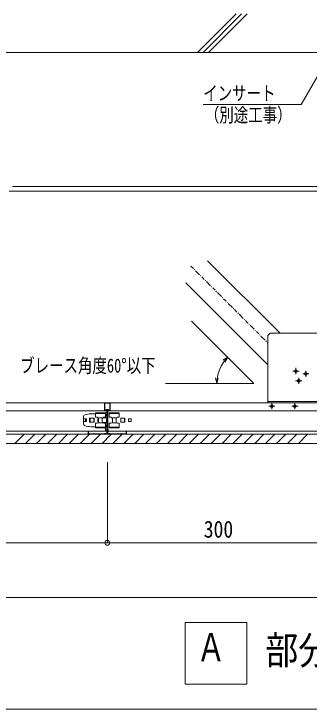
# Model space of a CAD drawing. Units: millimetres, scale not verified. Extents: x -205 to 205, y -142 to 142.
# Drawn here: x 33.4 to 71.6, y 6.5 to 96.7 of the extents above; entities that cross this region are included whole.
import ezdxf
from ezdxf.enums import TextEntityAlignment as Align

# ---------------------------------------------------------------- set-up
doc = ezdxf.new("R2010")
doc.units = ezdxf.units.MM
doc.header["$LTSCALE"] = 0.25
doc.linetypes.add('USER1', pattern=[7.8, 1.8, -0.6, 0.3, -0.6, 3, -0.6, 0.3, -0.6])
for name, color, linetype, lineweight in [('1-1_1-0 断面', 7, 'Continuous', 18), ('1-2_1-1 寸法', 7, 'Continuous', 18), ('1-3_1-2 文字', 7, 'Continuous', 18), ('1-4_1-3 ＤＨクロス', 7, 'Continuous', 18), ('F-2_F-1 レイアウト', 7, 'Continuous', 18)]:
    doc.layers.add(name, color=color, linetype=linetype, lineweight=lineweight)
doc.styles.add('ＭＳ ゴシック', font='')
doc.styles.get('ＭＳ ゴシック').set_extended_font_data('MS Gothic')

msp = doc.modelspace()

# ---------------------------------------------------------------- linework, layer by layer
at = {"layer": '1-1_1-0 断面'}
for p, q in [((-51.638, 91.6817), (200.6873, 91.6817)), ((58.471, 64.6239), (67.8662, 55.2286)), ((55.6426, 61.7955), (66.298, 51.14)), ((66.598, 55.2286), (66.298, 54.9286)), ((83.0897, 55.2286), (66.598, 55.2286)), ((66.298, 54.9286), (66.298, 46.2286)), ((69.9258, 49.9314), (69.9258, 50.7314)), ((69.5258, 50.3314), (70.3258, 50.3314)), ((70.8071, 49.9786), (71.6071, 49.9786)), ((71.2071, 49.5786), (71.2071, 50.3786)), ((69.8879, 49.0593), (70.6879, 49.0593)), ((70.2879, 48.6593), (70.2879, 49.4593)), ((-42.822, 46.2286), (63.176, 46.2286)), ((63.176, 46.2286), (73.778, 46.2286)), ((73.298, 46.3886), (66.298, 46.3886)), ((66.798, 45.3686), (66.798, 46.1686)), ((69.798, 45.3686), (69.798, 46.1686)), ((-42.822, 45.1686), (63.176, 45.1686)), ((63.176, 45.1686), (73.778, 45.1686)), ((66.398, 45.7686), (67.198, 45.7686)), ((69.398, 45.7686), (70.198, 45.7686)), ((42.378, 44.3684), (42.378, 44.2086)), ((42.6003, 44.6582), (42.7429, 44.6964)), ((43.5194, 44.7986), (43.928, 44.7986)), ((43.928, 44.3486), (43.928, 44.9317)), ((45.228, 44.9317), (43.928, 44.9317)), ((45.228, 44.8286), (43.928, 44.8286)), ((43.928, 44.3486), (44.1454, 44.3296)), ((44.891, 44.2761), (44.265, 44.2761)), ((44.8667, 44.2486), (45.428, 44.2486)), ((45.228, 44.3486), (45.0106, 44.3296)), ((45.228, 44.3486), (45.228, 44.9317)), ((45.328, 44.9486), (45.428, 44.9486)), ((45.728, 44.9317), (45.728, 44.3486)), ((45.728, 44.9317), (47.028, 44.9317)), ((45.728, 44.8286), (47.028, 44.8286)), ((45.728, 44.3486), (45.9454, 44.3296)), ((46.065, 44.2761), (46.691, 44.2761)), ((42.378, 44.0736), (42.378, 43.8236)), ((42.378, 43.5288), (42.378, 43.6886)), ((42.428, 44.1236), (42.728, 44.1236)), ((42.428, 43.7736), (42.728, 43.7736)), ((42.458, 44.1286), (42.778, 44.1286)), ((42.458, 43.7686), (42.778, 43.7686)), ((42.628, 44.1236), (42.628, 43.7736)), ((42.678, 44.1236), (42.678, 43.7736)), ((42.728, 44.1236), (42.728, 43.7736)), ((42.778, 44.1286), (42.778, 43.7686)), ((43.168, 44.2036), (43.218, 44.2036)), ((43.168, 43.6936), (43.168, 44.2036)), ((43.218, 43.6936), (43.168, 43.6936)), ((43.2178, 44.1986), (43.2178, 43.6986)), ((43.728, 44.1986), (43.2178, 44.1986)), ((43.2178, 43.6986), (43.728, 43.6986)), ((43.218, 44.2036), (43.218, 43.6936)), ((43.768, 44.2036), (43.218, 44.2036)), ((43.218, 43.6936), (43.768, 43.6936)), ((43.2399, 44.1986), (43.2399, 43.6986)), ((43.728, 43.6986), (43.728, 44.1986)), ((43.768, 43.6936), (43.768, 44.2036)), ((43.928, 43.5486), (44.1454, 43.5676)), ((43.928, 43.5486), (43.928, 42.9656)), ((44.228, 44.0486), (44.228, 43.8486)), ((44.891, 43.6212), (44.265, 43.6212)), ((44.328, 44.1304), (44.328, 43.7669)), ((44.828, 44.1304), (44.828, 43.7669)), ((44.8667, 43.6486), (45.428, 43.6486)), ((45.228, 43.5486), (45.0106, 43.5676)), ((45.228, 43.5486), (45.228, 42.9656)), ((45.728, 43.5486), (45.9454, 43.5676)), ((45.728, 43.5486), (45.728, 42.9656)), ((46.065, 43.6212), (46.691, 43.6212)), ((46.128, 44.1304), (46.128, 43.7669)), ((46.628, 44.1304), (46.628, 43.7669)), ((47.228, 43.6986), (47.228, 44.1986)), ((47.228, 44.1986), (47.7382, 44.1986)), ((47.7382, 43.6986), (47.228, 43.6986)), ((47.7161, 44.1986), (47.7161, 43.6986)), ((47.728, 44.1986), (47.728, 43.6986)), ((47.7382, 44.1986), (47.7382, 43.6986)), ((48.528, 44.1236), (48.228, 44.1236)), ((48.228, 44.1236), (48.228, 43.7736)), ((48.528, 43.7736), (48.228, 43.7736)), ((48.578, 44.0736), (48.578, 43.8236)), ((-51.638, 42.5286), (75.428, 42.5286)), ((42.6003, 43.239), (42.7429, 43.2008)), ((43.5194, 43.0986), (43.928, 43.0986)), ((45.228, 43.0686), (43.928, 43.0686)), ((45.228, 42.9656), (43.928, 42.9656)), ((45.228, 43.0986), (45.228, 42.7286)), ((45.328, 42.6286), (45.428, 42.6286)), ((45.428, 42.7386), (45.598, 42.7386)), ((45.728, 43.0686), (47.028, 43.0686)), ((45.728, 42.9656), (47.028, 42.9656)), ((-51.638, 42.1286), (75.478, 42.1286)), ((33.4726, 40.9286), (34.6726, 42.1286)), ((34.8869, 40.9286), (36.0869, 42.1286)), ((36.3011, 40.9286), (37.5011, 42.1286)), ((37.7153, 40.9286), (38.9153, 42.1286)), ((39.1295, 40.9286), (40.3295, 42.1286)), ((40.5437, 40.9286), (41.7437, 42.1286)), ((41.9579, 40.9286), (43.1579, 42.1286)), ((43.3721, 40.9286), (44.5721, 42.1286)), ((44.7864, 40.9286), (45.9864, 42.1286)), ((46.2006, 40.9286), (47.4006, 42.1286)), ((47.6148, 40.9286), (48.8148, 42.1286)), ((49.029, 40.9286), (50.229, 42.1286)), ((50.4432, 40.9286), (51.6432, 42.1286)), ((50.8301, 42.1242), (50.8345, 42.1286)), ((51.8574, 40.9286), (53.0574, 42.1286)), ((53.2716, 40.9286), (54.4716, 42.1286)), ((54.6858, 40.9286), (55.8858, 42.1286)), ((56.1001, 40.9286), (57.3001, 42.1286)), ((57.5143, 40.9286), (58.7143, 42.1286)), ((58.9285, 40.9286), (60.1285, 42.1286)), ((60.3427, 40.9286), (61.5427, 42.1286)), ((61.7569, 40.9286), (62.9569, 42.1286)), ((63.1711, 40.9286), (64.3711, 42.1286)), ((64.5853, 40.9286), (65.7853, 42.1286)), ((65.9996, 40.9286), (67.1996, 42.1286)), ((67.4138, 40.9286), (68.6138, 42.1286)), ((68.828, 40.9286), (70.028, 42.1286)), ((69.2149, 42.1242), (69.2193, 42.1286)), ((70.2422, 40.9286), (71.4422, 42.1286)), ((-51.638, 40.9286), (200.6873, 40.9286))]:
    msp.add_line(p, q, dxfattribs=at)
at = {"layer": '1-1_1-0 断面', "color": 4, "linetype": 'USER1'}
msp.add_line((56.3103, 63.9562), (66.298, 53.9684), dxfattribs=at)
at = {"layer": '1-1_1-0 断面'}
for points in [[(47.028, 44.9317), (47.028, 44.3486), (46.8106, 44.3296)], [(47.028, 42.9656), (47.028, 43.5486), (46.8106, 43.5676)], [(45.428, 42.4386), (45.598, 42.4386), (45.598, 42.7386)]]:
    msp.add_lwpolyline(points, dxfattribs=at)
for centre, radius in [((69.9258, 50.3314), 0.18), ((69.9258, 50.3314), 0.12), ((71.2071, 49.9786), 0.18), ((71.2071, 49.9786), 0.12), ((70.2879, 49.0593), 0.18), ((70.2879, 49.0593), 0.12), ((66.798, 45.7686), 0.18), ((66.798, 45.7686), 0.12), ((69.798, 45.7686), 0.18), ((69.798, 45.7686), 0.12)]:
    msp.add_circle(centre, radius, dxfattribs=at)
for centre, radius, start, end in [((42.678, 44.3684), 0.3, 105, 180), ((42.458, 44.2086), 0.08, 180, 270), ((43.5194, 41.7986), 3, 90, 105), ((44.128, 44.1304), 0.2, 0, 85), ((44.428, 44.0486), 0.2, 125.77673, 180), ((45.028, 44.1304), 0.2, 95, 180), ((45.328, 44.8486), 0.1, 90, 180), ((45.638, 44.5986), 0.29, 136.39718, 223.60282), ((45.9505, 43.9486), 0.6025, 150.13717, 209.86283), ((45.928, 44.1304), 0.2, 0, 85), ((46.828, 44.1304), 0.2, 95, 180), ((42.428, 44.0736), 0.05, 90, 180), ((42.428, 43.8236), 0.05, 180, 270), ((42.458, 43.6886), 0.08, 90, 180), ((42.678, 43.5288), 0.3, 180, 255), ((44.128, 43.7669), 0.2, 275, 0), ((44.428, 43.8486), 0.2, 180, 234.22327), ((45.028, 43.7669), 0.2, 180, 265), ((45.638, 43.1486), 0.29, 136.39718, 223.60282), ((45.928, 43.7669), 0.2, 275, 0), ((46.828, 43.7669), 0.2, 180, 265), ((48.528, 44.0736), 0.05, 0, 90), ((48.528, 43.8236), 0.05, 270, 0), ((43.5194, 46.0986), 3, 255, 270), ((45.328, 42.7286), 0.1, 180, 270)]:
    msp.add_arc(centre, radius, start, end, dxfattribs=at)
at = {"layer": '1-2_1-1 寸法'}
for p, q in [((57.1833, 91.6817), (62.1833, 96.6817)), ((57.8904, 91.6817), (62.8904, 96.6817)), ((58.5975, 91.6817), (63.5975, 96.6817)), ((33.1983, 74.2817), (118.2181, 74.2817)), ((32.7379, 73.6817), (117.7577, 73.6817)), ((45.478, 28.0503), (45.478, 38.5145)), ((-14.522, 28.0503), (195.478, 28.0503)), ((-44.522, 20.9329), (75.478, 20.9329))]:
    msp.add_line(p, q, dxfattribs=at)
msp.add_circle((45.478, 28.0503), 0.319, dxfattribs=at)
at = {"layer": '1-3_1-2 文字'}
for p, q in [((70.5864, 84.9251), (74.7426, 92.1238)), ((57.9036, 84.9251), (70.5864, 84.9251)), ((64.4568, 48.7386), (56.3805, 56.8149)), ((61.0786, 52.1167), (60.465, 51.7625)), ((61.0786, 52.1167), (60.7258, 51.5056)), ((64.4568, 48.7386), (53.0352, 48.7386)), ((59.6794, 48.7386), (59.4927, 49.4353)), ((59.6794, 48.7386), (59.8589, 49.4087)), ((55.5719, 17.6981), (55.5719, 9.6981)), ((63.5719, 17.6981), (55.5719, 17.6981)), ((63.5719, 9.6981), (63.5719, 17.6981)), ((55.5719, 9.6981), (63.5719, 9.6981))]:
    msp.add_line(p, q, dxfattribs=at)
msp.add_arc((64.4568, 48.7386), 4.7774, 135, 180, dxfattribs=at)
at = {"layer": '1-4_1-3 ＤＨクロス'}
for p, q in [((45.113, 46.1286), (45.113, 45.2686)), ((45.163, 45.2686), (45.163, 46.1286)), ((45.213, 46.2286), (45.743, 46.2286)), ((45.213, 46.1786), (45.743, 46.1786)), ((45.793, 45.2686), (45.793, 46.1286)), ((45.843, 46.1286), (45.843, 45.2686)), ((45.2501, 45.2351), (45.3244, 45.3093)), ((45.2837, 45.1979), (45.3597, 45.2739)), ((45.428, 45.2457), (45.428, 42.2286)), ((45.478, 45.2457), (45.478, 42.2286)), ((45.478, 45.1424), (45.478, 42.2286)), ((45.528, 45.2457), (45.528, 42.2286)), ((45.6723, 45.1979), (45.5963, 45.2739)), ((45.7059, 45.2351), (45.6316, 45.3093)), ((42.978, 42.5286), (43.028, 42.5286)), ((42.978, 42.2286), (42.978, 42.5286)), ((43.028, 42.5286), (43.028, 42.2286)), ((47.978, 42.5286), (47.928, 42.5286)), ((47.928, 42.5286), (47.928, 42.2286)), ((47.978, 42.2286), (47.978, 42.5286)), ((43.078, 42.1786), (43.6507, 42.1786)), ((43.078, 42.1286), (43.6507, 42.1286)), ((43.6785, 42.1981), (43.6649, 42.1845)), ((43.7139, 42.1628), (43.7002, 42.1492)), ((43.7421, 42.1628), (43.7558, 42.1492)), ((43.7911, 42.1845), (43.7775, 42.1981)), ((43.8214, 42.1786), (43.8053, 42.1786)), ((43.8214, 42.1286), (43.8053, 42.1286)), ((43.9346, 42.1786), (43.9914, 42.1786)), ((43.9346, 42.1286), (43.9914, 42.1286)), ((44.1046, 42.1786), (44.1614, 42.1786)), ((44.1614, 42.1286), (44.1046, 42.1286)), ((44.2746, 42.1786), (44.3314, 42.1786)), ((44.3314, 42.1286), (44.2746, 42.1286)), ((44.4446, 42.1786), (44.5014, 42.1786)), ((44.4446, 42.1286), (44.5014, 42.1286)), ((44.6146, 42.1786), (44.6714, 42.1786)), ((44.6714, 42.1286), (44.6146, 42.1286)), ((45.0728, 42.1786), (44.7846, 42.1786)), ((44.7846, 42.1286), (45.0715, 42.1286)), ((45.1035, 42.1929), (45.119, 42.2115)), ((45.1574, 42.1794), (45.1418, 42.1608)), ((45.2186, 42.1794), (45.2342, 42.1608)), ((45.2725, 42.1929), (45.2569, 42.2115)), ((45.378, 42.1786), (45.3032, 42.1786)), ((45.3032, 42.1286), (45.378, 42.1286)), ((45.578, 42.1786), (45.6528, 42.1786)), ((45.6528, 42.1286), (45.578, 42.1286)), ((45.6835, 42.1929), (45.699, 42.2115)), ((45.7374, 42.1794), (45.7218, 42.1608)), ((45.7986, 42.1794), (45.8142, 42.1608)), ((45.8525, 42.1929), (45.8369, 42.2115)), ((45.8832, 42.1786), (46.1714, 42.1786)), ((46.1714, 42.1286), (45.8845, 42.1286)), ((46.3414, 42.1786), (46.2846, 42.1786)), ((46.2846, 42.1286), (46.3414, 42.1286)), ((46.5114, 42.1786), (46.4546, 42.1786)), ((46.4546, 42.1286), (46.5114, 42.1286)), ((46.6814, 42.1786), (46.6246, 42.1786)), ((46.6246, 42.1286), (46.6814, 42.1286)), ((46.8514, 42.1786), (46.7946, 42.1786)), ((46.7946, 42.1286), (46.8514, 42.1286)), ((47.0214, 42.1786), (46.9646, 42.1786)), ((46.9646, 42.1286), (47.0214, 42.1286)), ((47.1346, 42.1786), (47.1507, 42.1786)), ((47.1346, 42.1286), (47.1507, 42.1286)), ((47.1649, 42.1845), (47.1785, 42.1981)), ((47.2139, 42.1628), (47.2002, 42.1492)), ((47.2421, 42.1628), (47.2558, 42.1492)), ((47.2775, 42.1981), (47.2911, 42.1845)), ((47.878, 42.1786), (47.3053, 42.1786)), ((47.878, 42.1286), (47.3053, 42.1286))]:
    msp.add_line(p, q, dxfattribs=at)
for centre, radius, start, end in [((45.213, 46.1286), 0.1, 90, 180), ((45.213, 46.1286), 0.05, 90, 180), ((45.743, 46.1286), 0.1, 0, 90), ((45.743, 46.1286), 0.05, 0, 90), ((45.213, 45.2686), 0.1, 180, 315), ((45.213, 45.2686), 0.05, 180, 317.84797), ((45.388, 45.2457), 0.09, 0, 135), ((45.388, 45.2457), 0.04, 0, 135), ((45.568, 45.2457), 0.09, 45, 180), ((45.568, 45.2457), 0.04, 45, 180), ((45.743, 45.2686), 0.1, 225, 0), ((45.743, 45.2686), 0.05, 222.15203, 0), ((43.078, 42.2286), 0.1, 180, 270), ((43.078, 42.2286), 0.05, 180, 270), ((43.6507, 42.1986), 0.02, 270, 315), ((43.6507, 42.1986), 0.07, 270, 315), ((43.728, 42.1486), 0.07, 45, 135), ((43.728, 42.1486), 0.02, 45, 135), ((43.8053, 42.1986), 0.07, 225, 270), ((43.8053, 42.1986), 0.02, 225, 270), ((43.8214, 42.1986), 0.02, 270, 308.94244), ((43.8214, 42.1986), 0.07, 270, 308.94244), ((43.878, 42.1286), 0.07, 51.05756, 128.94244), ((43.878, 42.1286), 0.02, 53.1301, 128.94244), ((43.9346, 42.1986), 0.07, 231.05756, 270), ((43.9346, 42.1986), 0.02, 231.05756, 270), ((43.9914, 42.1986), 0.02, 270, 308.94244), ((43.9914, 42.1986), 0.07, 270, 308.94244), ((44.048, 42.1286), 0.07, 51.05756, 128.94244), ((44.048, 42.1286), 0.02, 51.05756, 126.8699), ((44.1046, 42.1986), 0.07, 231.05756, 270), ((44.1046, 42.1986), 0.02, 231.05756, 270), ((44.1614, 42.1986), 0.02, 270, 308.94244), ((44.1614, 42.1986), 0.07, 270, 308.94244), ((44.218, 42.1286), 0.07, 51.05756, 128.94244), ((44.218, 42.1286), 0.02, 51.05756, 126.8699), ((44.2746, 42.1986), 0.07, 231.05756, 270), ((44.2746, 42.1986), 0.02, 231.05756, 270), ((44.3314, 42.1986), 0.02, 270, 308.94244), ((44.3314, 42.1986), 0.07, 270, 308.94244), ((44.388, 42.1286), 0.07, 51.05756, 128.94244), ((44.388, 42.1286), 0.02, 51.05756, 126.8699), ((44.4446, 42.1986), 0.07, 231.05756, 270), ((44.4446, 42.1986), 0.02, 231.05756, 270), ((44.5014, 42.1986), 0.02, 270, 308.94244), ((44.5014, 42.1986), 0.07, 270, 308.94244), ((44.558, 42.1286), 0.07, 51.05756, 128.94244), ((44.558, 42.1286), 0.02, 51.05756, 126.8699), ((44.6146, 42.1986), 0.07, 231.05756, 270), ((44.6146, 42.1986), 0.02, 231.05756, 270), ((44.6714, 42.1986), 0.02, 270, 308.94244), ((44.6714, 42.1986), 0.07, 270, 308.94244), ((44.728, 42.1286), 0.07, 51.05756, 128.94244), ((44.728, 42.1286), 0.02, 51.05756, 126.8699), ((44.7846, 42.1986), 0.07, 231.05756, 270), ((44.7846, 42.1986), 0.02, 231.05756, 270), ((45.0728, 42.2186), 0.04, 270, 320), ((45.0728, 42.2186), 0.09, 270, 320), ((45.188, 42.1536), 0.09, 40, 140), ((45.188, 42.1536), 0.04, 40, 140), ((45.3032, 42.2186), 0.09, 220, 270), ((45.3032, 42.2186), 0.04, 220, 270), ((45.378, 42.2286), 0.1, 270, 0), ((45.378, 42.2286), 0.05, 270, 0), ((45.578, 42.2286), 0.1, 180, 270), ((45.578, 42.2286), 0.05, 180, 270), ((45.6528, 42.2186), 0.04, 270, 320), ((45.6528, 42.2186), 0.09, 270, 320), ((45.768, 42.1536), 0.09, 40, 140), ((45.768, 42.1536), 0.04, 40, 140), ((45.8832, 42.2186), 0.09, 220, 270), ((45.8832, 42.2186), 0.04, 220, 270), ((46.1714, 42.1986), 0.02, 270, 308.94244), ((46.1714, 42.1986), 0.07, 270, 308.94244), ((46.228, 42.1286), 0.07, 51.05756, 128.94244), ((46.228, 42.1286), 0.02, 53.1301, 128.94244), ((46.2846, 42.1986), 0.07, 231.05756, 270), ((46.2846, 42.1986), 0.02, 231.05756, 270), ((46.3414, 42.1986), 0.02, 270, 308.94244), ((46.3414, 42.1986), 0.07, 270, 308.94244), ((46.398, 42.1286), 0.07, 51.05756, 128.94244), ((46.398, 42.1286), 0.02, 53.1301, 128.94244), ((46.4546, 42.1986), 0.07, 231.05756, 270), ((46.4546, 42.1986), 0.02, 231.05756, 270), ((46.5114, 42.1986), 0.02, 270, 308.94244), ((46.5114, 42.1986), 0.07, 270, 308.94244), ((46.568, 42.1286), 0.07, 51.05756, 128.94244), ((46.568, 42.1286), 0.02, 53.1301, 128.94244), ((46.6246, 42.1986), 0.07, 231.05756, 270), ((46.6246, 42.1986), 0.02, 231.05756, 270), ((46.6814, 42.1986), 0.02, 270, 308.94244), ((46.6814, 42.1986), 0.07, 270, 308.94244), ((46.738, 42.1286), 0.07, 51.05756, 128.94244), ((46.738, 42.1286), 0.02, 53.1301, 128.94244), ((46.7946, 42.1986), 0.07, 231.05756, 270), ((46.7946, 42.1986), 0.02, 231.05756, 270), ((46.8514, 42.1986), 0.02, 270, 308.94244), ((46.8514, 42.1986), 0.07, 270, 308.94244), ((46.908, 42.1286), 0.07, 51.05756, 128.94244), ((46.908, 42.1286), 0.02, 53.1301, 128.94244), ((46.9646, 42.1986), 0.07, 231.05756, 270), ((46.9646, 42.1986), 0.02, 231.05756, 270), ((47.0214, 42.1986), 0.02, 270, 308.94244), ((47.0214, 42.1986), 0.07, 270, 308.94244), ((47.078, 42.1286), 0.07, 51.05756, 128.94244), ((47.078, 42.1286), 0.02, 51.05756, 126.8699), ((47.1346, 42.1986), 0.07, 231.05756, 270), ((47.1346, 42.1986), 0.02, 231.05756, 270), ((47.1507, 42.1986), 0.02, 270, 315), ((47.1507, 42.1986), 0.07, 270, 315), ((47.228, 42.1486), 0.07, 45, 135), ((47.228, 42.1486), 0.02, 45, 135), ((47.3053, 42.1986), 0.07, 225, 270), ((47.3053, 42.1986), 0.02, 225, 270), ((47.878, 42.2286), 0.1, 270, 0), ((47.878, 42.2286), 0.05, 270, 0)]:
    msp.add_arc(centre, radius, start, end, dxfattribs=at)
at = {"layer": 'F-2_F-1 レイアウト'}
msp.add_line((-65, 6.4634), (205, 6.4634), dxfattribs=at)

# ---------------------------------------------------------------- texts
at = {"layer": '1-2_1-1 寸法', "style": 'ＭＳ ゴシック', "width": 0.85}
msp.add_text('300', height=2.199, dxfattribs=at).set_placement((57.978, 28.0503), align=Align.BOTTOM_LEFT)
at = {"layer": '1-3_1-2 文字', "style": 'ＭＳ ゴシック'}
for s, height, width, p in [('インサート', 1.833, 0.75, (57.9036, 84.9251)), ('（別途工事）', 1.833, 0.75, (58.1187, 82.1037)), ('ブレース角度60°以下', 1.833, 0.75, (34.1678, 49.5796)), ('Ａ', 3.666, 0.75, (57.0432, 11.5813)), ('部分断面図', 3.666, 0.85, (65.9756, 11.1672))]:
    msp.add_text(s, height=height, dxfattribs=dict(at, width=width)).set_placement(p, align=Align.BOTTOM_LEFT)

doc.saveas('drawing.dxf')
